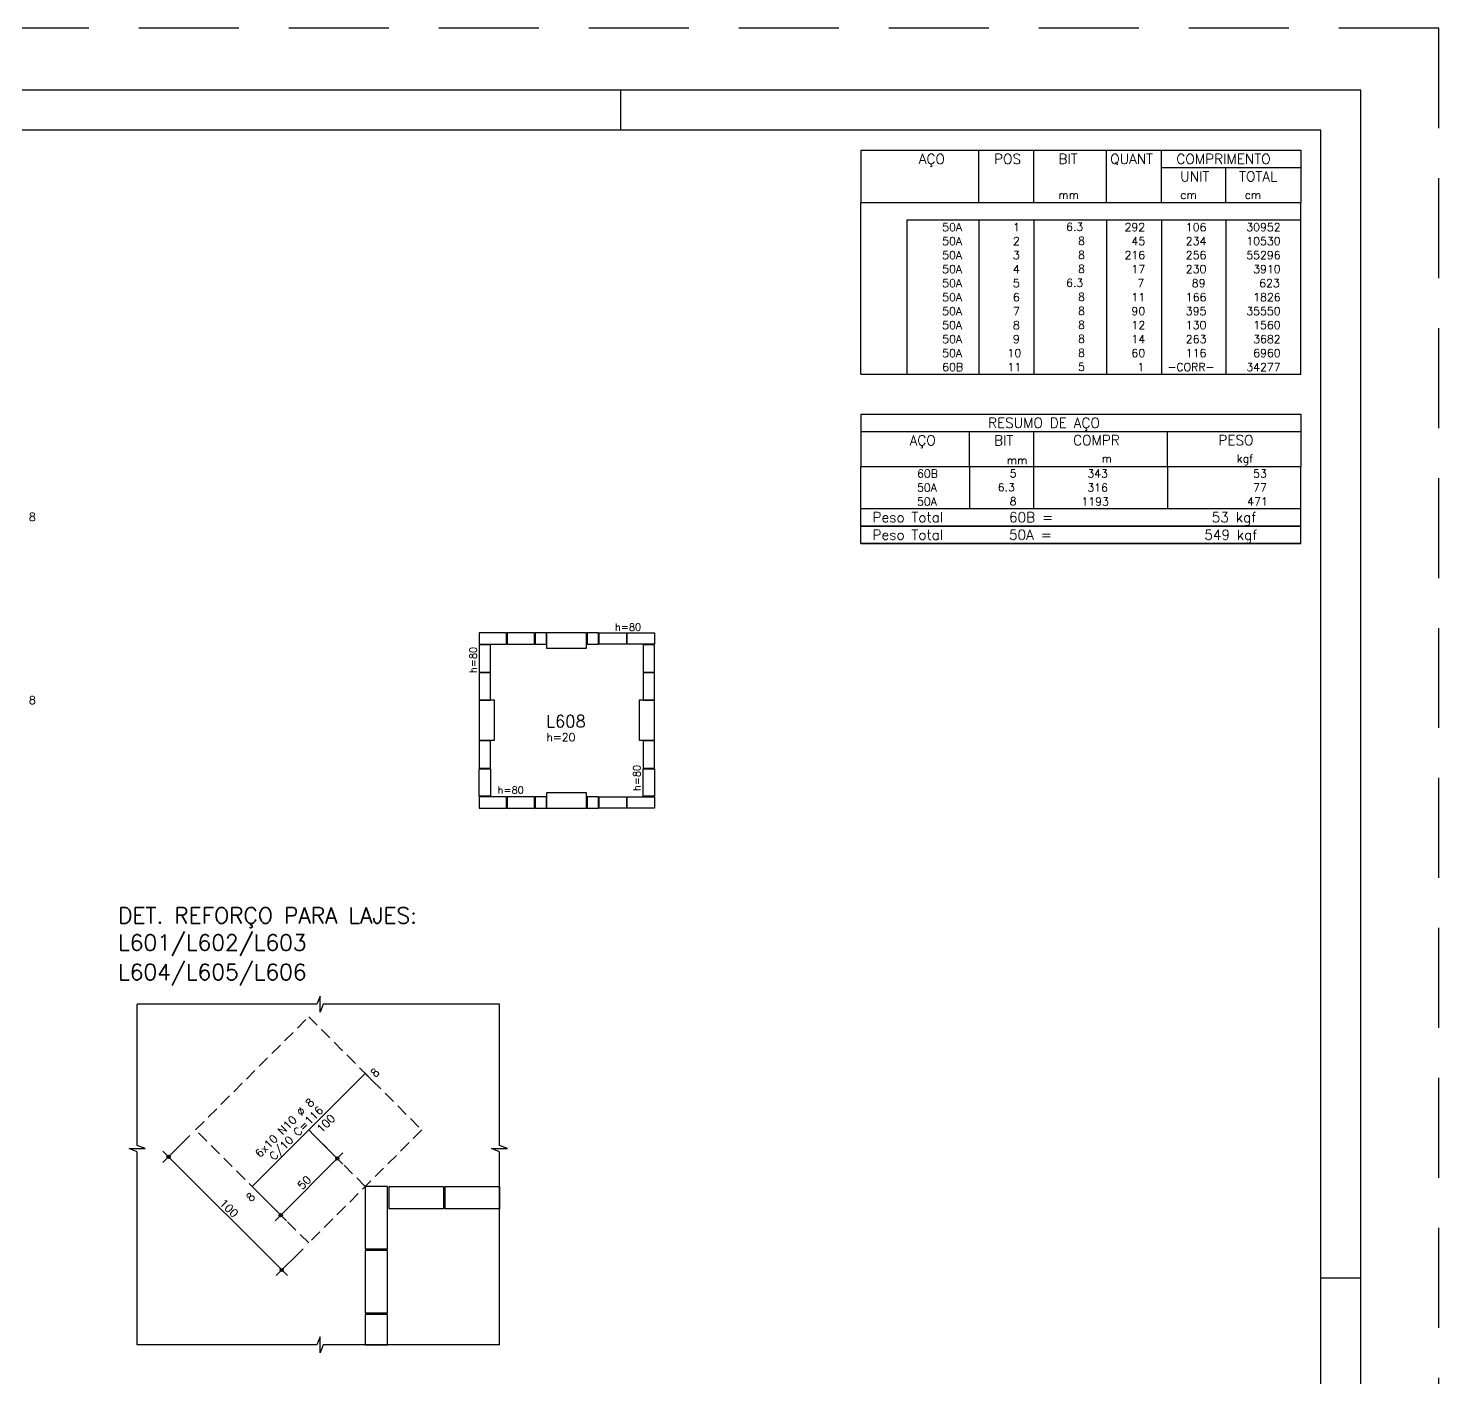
# Model space of a CAD drawing. Extents: x -1.9 to 86, y -1.5 to 61.
# Drawn here: x 50.79 to 86.05, y 27.2 to 60.95 of the extents above; entities that cross this region are included whole.
import ezdxf

# ---------------------------------------------------------------- set-up
doc = ezdxf.new("R2010")
doc.units = 0
doc.header["$MEASUREMENT"] = 0
doc.linetypes.add('ESTILO_TQS_0001', pattern=[0.45, 0.3, -0.15])
doc.linetypes.add('HIDDEN', pattern=[0.375, 0.25, -0.125])
doc.layers.get('0').update_dxf_attribs({"linetype": 'CONTINUOUS'})
doc.layers.get('Defpoints').update_dxf_attribs({"linetype": 'CONTINUOUS'})
for name, color, linetype in [('ARQ_FOLHA', 7, 'CONTINUOUS'), ('PENA_01', 1, 'CONTINUOUS'), ('PENA_02', 2, 'CONTINUOUS'), ('PENA_03', 3, 'CONTINUOUS'), ('PENA_05', 5, 'CONTINUOUS')]:
    doc.layers.add(name, color=color, linetype=linetype)
doc.styles.get("Standard").update_dxf_attribs({"font": 'ROMANS.SHX'})

# ---------------------------------------------------------------- blocks, each defined once
blk = doc.blocks.new('FOLHA A1 - 841 X 594')
at = {"layer": 'ARQ_FOLHA', "color": 1}
for p, q in [((-185, 584), (-185, 594)), ((-10, 297), (0, 297))]:
    blk.add_line(p, q, dxfattribs=at)
for points in [[(-841, 0), (0, 0), (0, 594), (-841, 594)], [(-816, 10), (-10, 10), (-10, 584), (-816, 584)]]:
    blk.add_lwpolyline(points, close=True, dxfattribs=at)
at = {"layer": 'Defpoints', "color": 8, "linetype": 'HIDDEN', "ltscale": 100}
blk.add_lwpolyline([(-860.5, 609.5), (-860.5, -15.5), (19.5, -15.5), (19.5, 609.5)], close=True, dxfattribs=at)
blk = doc.blocks.new('*U24')
blk.add_blockref('FOLHA A1 - 841 X 594', (0, 0))

msp = doc.modelspace()

# ---------------------------------------------------------------- linework, layer by layer
at = {"layer": 'PENA_01', "linetype": 'Continuous'}
for p, q in [((54.828, 33.261), (54.154, 32.587)), ((57.939, 33.261), (58.655, 32.545)), ((54.154, 32.87), (57.266, 29.759)), ((56.958, 31.13), (58.655, 32.827)), ((56.525, 31.847), (57.241, 31.13)), ((57.656, 30.432), (56.983, 29.759))]:
    msp.add_line(p, q, dxfattribs=at)
at = {"layer": 'PENA_01', "linetype": 'ESTILO_TQS_0001'}
msp.add_line((59.212, 31.988), (57.798, 33.402), dxfattribs=at)
at = {"layer": 'PENA_01', "linetype": 'Continuous'}
for points in [[(62.064, 45.552), (62.744, 45.552), (62.744, 45.832), (62.064, 45.832), (62.064, 45.552)], [(62.344, 44.852), (62.344, 45.532), (62.064, 45.532), (62.064, 44.852), (62.344, 44.852)], [(62.764, 45.552), (63.444, 45.552), (63.444, 45.832), (62.764, 45.832), (62.764, 45.552)], [(63.464, 45.552), (63.744, 45.552), (63.744, 45.832), (63.464, 45.832), (63.464, 45.552)], [(64.764, 45.552), (65.044, 45.552), (65.044, 45.832), (64.764, 45.832), (64.764, 45.552)], [(65.744, 45.552), (65.064, 45.552), (65.064, 45.832), (65.744, 45.832), (65.744, 45.552)], [(66.444, 45.552), (65.764, 45.552), (65.764, 45.832), (66.444, 45.832), (66.444, 45.552)], [(66.444, 44.852), (66.444, 45.532), (66.164, 45.532), (66.164, 44.852), (66.444, 44.852)], [(62.344, 44.152), (62.344, 44.832), (62.064, 44.832), (62.064, 44.152), (62.344, 44.152)], [(66.444, 44.152), (66.444, 44.832), (66.164, 44.832), (66.164, 44.152), (66.444, 44.152)], [(62.344, 42.452), (62.344, 43.132), (62.064, 43.132), (62.064, 42.452), (62.344, 42.452)], [(66.444, 42.452), (66.444, 43.132), (66.164, 43.132), (66.164, 42.452), (66.444, 42.452)], [(62.344, 42.432), (62.344, 41.752), (62.064, 41.752), (62.064, 42.432), (62.344, 42.432)], [(66.444, 42.432), (66.444, 41.752), (66.164, 41.752), (66.164, 42.432), (66.444, 42.432)], [(62.064, 41.452), (62.744, 41.452), (62.744, 41.732), (62.064, 41.732), (62.064, 41.452)], [(62.764, 41.452), (63.444, 41.452), (63.444, 41.732), (62.764, 41.732), (62.764, 41.452)], [(63.464, 41.452), (63.744, 41.452), (63.744, 41.732), (63.464, 41.732), (63.464, 41.452)], [(64.764, 41.452), (65.044, 41.452), (65.044, 41.732), (64.764, 41.732), (64.764, 41.452)], [(65.744, 41.452), (65.064, 41.452), (65.064, 41.732), (65.744, 41.732), (65.744, 41.452)], [(66.444, 41.452), (65.764, 41.452), (65.764, 41.732), (66.444, 41.732), (66.444, 41.452)], [(62.572, 36.548), (58.162, 36.548), (58.082, 36.348), (58.082, 36.748), (58.002, 36.548), (53.512, 36.548)], [(53.512, 28.028), (53.512, 32.856), (53.312, 32.936), (53.712, 32.936), (53.512, 33.016), (53.512, 36.548)], [(62.572, 28.028), (62.572, 32.856), (62.372, 32.936), (62.772, 32.936), (62.572, 33.016), (62.572, 36.548)], [(59.772, 30.428), (59.772, 31.988), (59.212, 31.988), (59.212, 30.428), (59.772, 30.428)], [(61.172, 31.428), (59.812, 31.428), (59.812, 31.988), (61.172, 31.988), (61.172, 31.428)], [(62.572, 31.428), (61.212, 31.428), (61.212, 31.988), (62.572, 31.988), (62.572, 31.428)], [(59.772, 28.828), (59.772, 30.388), (59.212, 30.388), (59.212, 28.828), (59.772, 28.828)], [(59.212, 28.788), (59.212, 28.028), (59.772, 28.028), (59.772, 28.788), (59.212, 28.788)], [(62.572, 28.028), (58.162, 28.028), (58.082, 27.828), (58.082, 28.228), (58.002, 28.028), (53.512, 28.028)]]:
    msp.add_lwpolyline(points, dxfattribs=at)
at = {"layer": 'PENA_01', "linetype": 'ESTILO_TQS_0001'}
msp.add_lwpolyline([(54.969, 33.402), (57.798, 36.231), (60.626, 33.402), (57.798, 30.574), (54.969, 33.402)], dxfattribs=at)
at = {"layer": 'PENA_02', "linetype": 'Continuous'}
for p, q in [((71.6, 57.903), (71.6, 56.59)), ((71.6, 57.903), (82.6, 57.903)), ((74.55, 56.59), (74.55, 57.903)), ((75.93, 56.59), (75.93, 57.903)), ((77.74, 56.59), (77.74, 57.903)), ((79.12, 56.59), (79.12, 57.903)), ((82.6, 57.903), (82.6, 56.59)), ((79.12, 57.465), (82.6, 57.465)), ((80.73, 56.59), (80.73, 57.465)), ((71.6, 56.59), (82.6, 56.59)), ((71.6, 56.153), (71.6, 56.59)), ((71.6, 56.59), (82.6, 56.59)), ((82.6, 56.153), (82.6, 56.59)), ((71.6, 55.803), (71.6, 56.153)), ((82.6, 56.153), (72.75, 56.153)), ((72.75, 56.153), (72.75, 55.803)), ((74.55, 56.153), (74.55, 55.803)), ((75.93, 56.153), (75.93, 55.803)), ((77.74, 56.153), (77.74, 55.803)), ((79.12, 56.153), (79.12, 55.803)), ((80.73, 56.153), (80.73, 55.803)), ((82.6, 55.803), (82.6, 56.153)), ((71.6, 55.453), (71.6, 55.803)), ((72.75, 55.803), (72.75, 55.453)), ((74.55, 55.803), (74.55, 55.453)), ((75.93, 55.803), (75.93, 55.453)), ((77.74, 55.803), (77.74, 55.453)), ((79.12, 55.803), (79.12, 55.453)), ((80.73, 55.803), (80.73, 55.453)), ((82.6, 55.453), (82.6, 55.803)), ((71.6, 55.102), (71.6, 55.453)), ((72.75, 55.453), (72.75, 55.102)), ((74.55, 55.453), (74.55, 55.102)), ((75.93, 55.453), (75.93, 55.102)), ((77.74, 55.453), (77.74, 55.102)), ((79.12, 55.453), (79.12, 55.102)), ((80.73, 55.453), (80.73, 55.102)), ((82.6, 55.102), (82.6, 55.453)), ((71.6, 54.752), (71.6, 55.102)), ((72.75, 55.102), (72.75, 54.752)), ((74.55, 55.102), (74.55, 54.752)), ((75.93, 55.102), (75.93, 54.752)), ((77.74, 55.102), (77.74, 54.752)), ((79.12, 55.102), (79.12, 54.752)), ((80.73, 55.102), (80.73, 54.752)), ((82.6, 54.752), (82.6, 55.102)), ((71.6, 54.403), (71.6, 54.752)), ((72.75, 54.752), (72.75, 54.403)), ((74.55, 54.752), (74.55, 54.403)), ((75.93, 54.752), (75.93, 54.403)), ((77.74, 54.752), (77.74, 54.403)), ((79.12, 54.752), (79.12, 54.403)), ((80.73, 54.752), (80.73, 54.403)), ((82.6, 54.403), (82.6, 54.752)), ((71.6, 54.053), (71.6, 54.403)), ((72.75, 54.403), (72.75, 54.053)), ((74.55, 54.403), (74.55, 54.053)), ((75.93, 54.403), (75.93, 54.053)), ((77.74, 54.403), (77.74, 54.053)), ((79.12, 54.403), (79.12, 54.053)), ((80.73, 54.403), (80.73, 54.053)), ((82.6, 54.053), (82.6, 54.403)), ((71.6, 53.703), (71.6, 54.053)), ((72.75, 54.053), (72.75, 53.703)), ((74.55, 54.053), (74.55, 53.703)), ((75.93, 54.053), (75.93, 53.703)), ((77.74, 54.053), (77.74, 53.703)), ((79.12, 54.053), (79.12, 53.703)), ((80.73, 54.053), (80.73, 53.703)), ((82.6, 53.703), (82.6, 54.053)), ((71.6, 53.353), (71.6, 53.703)), ((72.75, 53.703), (72.75, 53.353)), ((74.55, 53.703), (74.55, 53.353)), ((75.93, 53.703), (75.93, 53.353)), ((77.74, 53.703), (77.74, 53.353)), ((79.12, 53.703), (79.12, 53.353)), ((80.73, 53.703), (80.73, 53.353)), ((82.6, 53.353), (82.6, 53.703)), ((71.6, 53.003), (71.6, 53.353)), ((72.75, 53.353), (72.75, 53.003)), ((74.55, 53.353), (74.55, 53.003)), ((75.93, 53.353), (75.93, 53.003)), ((77.74, 53.353), (77.74, 53.003)), ((79.12, 53.353), (79.12, 53.003)), ((80.73, 53.353), (80.73, 53.003)), ((82.6, 53.003), (82.6, 53.353)), ((71.6, 52.653), (71.6, 53.003)), ((72.75, 53.003), (72.75, 52.653)), ((74.55, 53.003), (74.55, 52.653)), ((75.93, 53.003), (75.93, 52.653)), ((77.74, 53.003), (77.74, 52.653)), ((79.12, 53.003), (79.12, 52.653)), ((80.73, 53.003), (80.73, 52.653)), ((82.6, 52.653), (82.6, 53.003)), ((71.6, 52.303), (71.6, 52.653)), ((72.75, 52.653), (72.75, 52.303)), ((74.55, 52.653), (74.55, 52.303)), ((75.93, 52.653), (75.93, 52.303)), ((77.74, 52.653), (77.74, 52.303)), ((79.12, 52.653), (79.12, 52.303)), ((80.73, 52.653), (80.73, 52.303)), ((82.6, 52.303), (82.6, 52.653)), ((71.6, 52.303), (82.6, 52.303)), ((71.6, 51.303), (71.6, 49.99)), ((71.6, 51.303), (82.6, 51.303)), ((82.6, 51.303), (82.6, 49.99)), ((71.6, 50.865), (82.6, 50.865)), ((74.32, 49.99), (74.32, 50.865)), ((75.93, 49.99), (75.93, 50.865)), ((79.265, 49.99), (79.265, 50.865)), ((71.6, 49.99), (82.6, 49.99)), ((71.6, 49.64), (71.6, 49.99)), ((74.32, 49.99), (74.32, 49.64)), ((75.93, 49.64), (75.93, 49.99)), ((79.265, 49.99), (79.265, 49.64)), ((82.6, 49.64), (82.6, 49.99)), ((71.6, 49.29), (71.6, 49.64)), ((74.32, 49.64), (74.32, 49.29)), ((75.93, 49.29), (75.93, 49.64)), ((79.265, 49.64), (79.265, 49.29)), ((82.6, 49.29), (82.6, 49.64)), ((71.6, 48.94), (71.6, 49.29)), ((74.32, 49.29), (74.32, 48.94)), ((75.93, 48.94), (75.93, 49.29)), ((79.265, 49.29), (79.265, 48.94)), ((82.6, 48.94), (82.6, 49.29)), ((71.6, 48.94), (82.6, 48.94)), ((71.6, 48.502), (71.6, 48.94)), ((71.6, 48.94), (82.6, 48.94)), ((82.6, 48.502), (82.6, 48.94)), ((82.6, 48.502), (71.6, 48.502)), ((71.6, 48.065), (71.6, 48.502)), ((71.6, 48.502), (82.6, 48.502)), ((82.6, 48.065), (82.6, 48.502)), ((82.6, 48.065), (71.6, 48.065)), ((71.6, 48.065), (82.6, 48.065))]:
    msp.add_line(p, q, dxfattribs=at)
for points in [[(63.743, 45.832), (63.743, 45.452), (64.743, 45.452), (64.743, 45.832), (63.743, 45.832)], [(62.444, 44.152), (62.064, 44.152), (62.064, 43.152), (62.444, 43.152), (62.444, 44.152)], [(66.444, 44.152), (66.064, 44.152), (66.064, 43.152), (66.444, 43.152), (66.444, 44.152)], [(63.743, 41.832), (63.743, 41.452), (64.743, 41.452), (64.743, 41.832), (63.743, 41.832)]]:
    msp.add_lwpolyline(points, dxfattribs=at)
for centre, radius in [((54.296, 32.729), 0.04), ((54.296, 32.729), 0.02), ((58.514, 32.686), 0.04), ((58.514, 32.686), 0.02), ((57.1, 31.272), 0.04), ((57.1, 31.272), 0.02), ((57.124, 29.9), 0.04), ((57.124, 29.9), 0.02)]:
    msp.add_circle(centre, radius, dxfattribs=at)
at = {"layer": 'PENA_03', "linetype": 'Continuous'}
for p, q in [((54.969, 33.402), (54.969, 33.402)), ((57.798, 33.402), (57.798, 33.402)), ((56.383, 31.988), (56.383, 31.988)), ((57.798, 30.574), (57.798, 30.574))]:
    msp.add_line(p, q, dxfattribs=at)
at = {"layer": 'PENA_05', "linetype": 'Continuous'}
for p, q in [((56.383, 31.988), (59.212, 34.816)), ((59.212, 34.816), (59.438, 34.59)), ((56.61, 31.762), (56.383, 31.988))]:
    msp.add_line(p, q, dxfattribs=at)

# ---------------------------------------------------------------- block references
at = {"xscale": 0.09999999999999938, "yscale": 0.09999999999999938, "zscale": 0.09999999999999938}
msp.add_blockref('*U24', (84.1, 0.003), dxfattribs=at)

# ---------------------------------------------------------------- texts
at = {"layer": 'PENA_02', "linetype": 'Continuous'}
for s, height, p in [('AÇO', 0.25, (73.05, 57.559)), ('POS', 0.25, (74.93, 57.559)), ('BIT', 0.25, (76.54, 57.559)), ('QUANT', 0.25, (77.836, 57.559)), ('COMPRIMENTO', 0.25, (79.489, 57.559)), ('UNIT', 0.25, (79.587, 57.121)), ('TOTAL', 0.25, (81.059, 57.121)), ('mm', 0.2, (76.54, 56.684)), ('cm', 0.2, (79.587, 56.684)), ('cm', 0.2, (81.197, 56.684)), ('     50A', 0.2, (72.89, 55.877)), ('  1', 0.2, (75.13, 55.877)), ('    6.3', 0.2, (76.137, 55.884)), ('  292', 0.2, (77.92, 55.877)), ('    106', 0.2, (79.13, 55.877)), ('  30952', 0.2, (80.964, 55.877)), ('     50A', 0.2, (72.89, 55.528)), ('  2', 0.2, (75.13, 55.528)), ('      8', 0.2, (76.137, 55.534)), ('   45', 0.2, (77.92, 55.528)), ('    234', 0.2, (79.13, 55.528)), ('  10530', 0.2, (80.964, 55.528)), ('     50A', 0.2, (72.89, 55.178)), ('  3', 0.2, (75.13, 55.178)), ('      8', 0.2, (76.137, 55.184)), ('  216', 0.2, (77.92, 55.178)), ('    256', 0.2, (79.13, 55.178)), ('  55296', 0.2, (80.964, 55.178)), ('     50A', 0.2, (72.89, 54.828)), ('  4', 0.2, (75.13, 54.828)), ('      8', 0.2, (76.137, 54.834)), ('   17', 0.2, (77.92, 54.828)), ('    230', 0.2, (79.13, 54.828)), ('   3910', 0.2, (80.964, 54.828)), ('     50A', 0.2, (72.89, 54.477)), ('  5', 0.2, (75.13, 54.477)), ('    6.3', 0.2, (76.137, 54.484)), ('    7', 0.2, (77.92, 54.477)), ('     89', 0.2, (79.13, 54.477)), ('    623', 0.2, (80.964, 54.477)), ('     50A', 0.2, (72.89, 54.127)), ('  6', 0.2, (75.13, 54.127)), ('      8', 0.2, (76.137, 54.134)), ('   11', 0.2, (77.92, 54.127)), ('    166', 0.2, (79.13, 54.127)), ('   1826', 0.2, (80.964, 54.127)), ('     50A', 0.2, (72.89, 53.778)), ('  7', 0.2, (75.13, 53.778)), ('      8', 0.2, (76.137, 53.784)), ('   90', 0.2, (77.92, 53.778)), ('    395', 0.2, (79.13, 53.778)), ('  35550', 0.2, (80.964, 53.778)), ('     50A', 0.2, (72.89, 53.428)), ('  8', 0.2, (75.13, 53.428)), ('      8', 0.2, (76.137, 53.434)), ('   12', 0.2, (77.92, 53.428)), ('    130', 0.2, (79.13, 53.428)), ('   1560', 0.2, (80.964, 53.428)), ('     50A', 0.2, (72.89, 53.078)), ('  9', 0.2, (75.13, 53.078)), ('      8', 0.2, (76.137, 53.084)), ('   14', 0.2, (77.92, 53.078)), ('    263', 0.2, (79.13, 53.078)), ('   3682', 0.2, (80.964, 53.078)), ('     50A', 0.2, (72.89, 52.728)), (' 10', 0.2, (75.13, 52.728)), ('      8', 0.2, (76.137, 52.734)), ('   60', 0.2, (77.92, 52.728)), ('    116', 0.2, (79.13, 52.728)), ('   6960', 0.2, (80.964, 52.728)), ('     60B', 0.2, (72.89, 52.378)), (' 11', 0.2, (75.13, 52.378)), ('      5', 0.2, (76.137, 52.384)), ('    1', 0.2, (77.92, 52.378)), (' -CORR-', 0.2, (79.13, 52.378)), ('  34277', 0.2, (80.964, 52.378)), ('RESUMO DE AÇO', 0.25, (74.78, 50.959)), ('AÇO', 0.25, (72.82, 50.521)), ('BIT', 0.25, (74.93, 50.521)), ('COMPR', 0.25, (76.909, 50.525)), ('PESO', 0.25, (80.538, 50.525)), ('mm', 0.2, (75.251, 50.047)), ('m', 0.2, (77.623, 50.094)), ('kgf', 0.2, (81.001, 50.094)), ('     60B', 0.2, (72.26, 49.715)), ('      5', 0.2, (74.427, 49.721)), ('    343', 0.2, (76.668, 49.715)), ('      53', 0.2, (80.515, 49.715)), ('     50A', 0.2, (72.26, 49.365)), ('    6.3', 0.2, (74.427, 49.371)), ('    316', 0.2, (76.668, 49.365)), ('      77', 0.2, (80.515, 49.365)), ('     50A', 0.2, (72.26, 49.015)), ('      8', 0.2, (74.427, 49.021)), ('   1193', 0.2, (76.668, 49.015)), ('     471', 0.2, (80.515, 49.015)), ('Peso Total        60B =', 0.25, (71.893, 48.596)), ('      53 kgf', 0.25, (79.257, 48.596)), ('Peso Total        50A =', 0.25, (71.893, 48.159)), ('     549 kgf', 0.25, (79.257, 48.159))]:
    msp.add_text(s, height=height, dxfattribs=at).set_placement(p)
at = {"layer": 'PENA_03', "linetype": 'Continuous'}
for s, height, p in [('8', 0.2, (50.804, 48.632)), ('h=80', 0.18, (65.455, 45.886)), ('8', 0.2, (50.804, 44.052)), ('L608', 0.3, (63.736, 43.47)), ('h=20', 0.2, (63.739, 43.122)), ('h=80', 0.18, (62.521, 41.811))]:
    msp.add_text(s, height=height, dxfattribs=at).set_placement(p)
for s, height, rotation, p in [('h=80', 0.18, 90, (61.999, 44.827)), ('h=80', 0.18, 90, (66.091, 41.876)), ('8', 0.2, 45, (59.466, 34.703)), ('6x10 N10 %%c 8', 0.2, 45, (56.579, 32.697)), ('C/10 C=116', 0.2, 45, (56.932, 32.627)), ('100', 0.2, 45, (58.115, 33.31)), ('50', 0.2, 45, (57.637, 31.894)), ('8', 0.2, 45, (56.355, 31.592)), ('100', 0.2, 315, (55.554, 31.555))]:
    msp.add_text(s, height=height, rotation=rotation, dxfattribs=at).set_placement(p)
at = {"layer": 'PENA_05', "linetype": 'Continuous'}
for s, p in [('DET. REFORÇO PARA LAJES:', (53.032, 38.566)), ('L601/L602/L603', (53.032, 37.886)), ('L604/L605/L606', (53.032, 37.15))]:
    msp.add_text(s, height=0.4, dxfattribs=at).set_placement(p)

doc.saveas('drawing.dxf')
